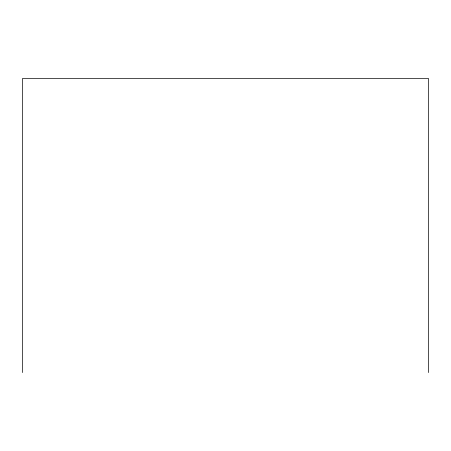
<?xml version="1.0" encoding="UTF-8"?>
<svg xmlns="http://www.w3.org/2000/svg" width="451" height="451" viewBox="0 0 451 451"><rect width="100%" height="100%" fill="white"/><g stroke="black" fill="none" stroke-linecap="round" stroke-linejoin="round"><path stroke-width="0.68" d="M428.45 372.56L428.45 78.44L22.55 78.44L22.55 372.56"/></g></svg>
